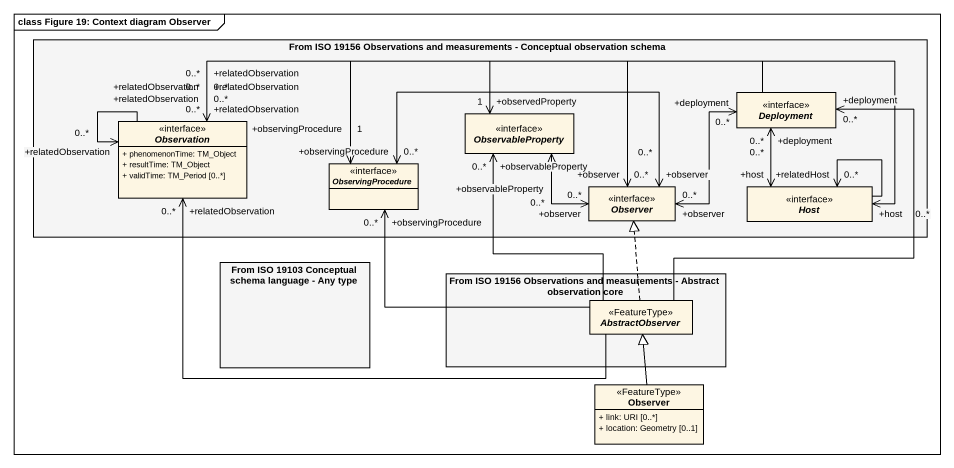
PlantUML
@startuml
mainframe class Figure 19: Context diagram Observer
allowmixing
hide circle
hide empty members
skinparam classAttributeIconSize 0
rectangle "From ISO 19156 Observations and measurements - Conceptual observation schema" as From_ISO_19156_Observations #F5F5F5 {
  interface Deployment
  interface Observation {
    + phenomenonTime: TM_Object
    + resultTime: TM_Object
    + validTime: TM_Period [0..*]
  }
  interface ObservableProperty
  interface ObservingProcedure
  interface Observer
  interface Host
}
rectangle "From ISO 19103 Conceptual schema language - Any type" as From_ISO_19103_Conceptual #F5F5F5
rectangle "From ISO 19156 Observations and measurements - Abstract observation core" as From_ISO_19156_Observations_2 #F5F5F5 {
  abstract class AbstractObserver <<FeatureType>>
}
class "Observer" as Observer_2 <<FeatureType>> {
  + link: URI [0..*]
  + location: Geometry [0..1]
}
Deployment -left-> "+relatedObservation\n0..*" Observation
Observation --> "+relatedObservation\n0..*" Observation
Observation "+relatedObservation\n0..*" <-right-> "+observedProperty\n1" ObservableProperty
Observation "+relatedObservation\n0..*" <-right-> "+observingProcedure\n1" ObservingProcedure
Observation "+relatedObservation\n0..*" <-right-> "+observer\n0..*" Observer
Observer "+observer\n0..*" <-up-> "+deployment\n0..*" Deployment
Observer "+observer\n0..*" <-up-> "+observableProperty\n0..*" ObservableProperty
Observer "+observer\n0..*" <-left-> "+observingProcedure\n0..*" ObservingProcedure
Host "+host\n0..*" <-up-> "+deployment\n0..*" Deployment
Host "+host\n0..*" <-left-> "+relatedObservation\n0..*" Observation
Host --> "+relatedHost\n0..*" Host
AbstractObserver -up-> "+deployment\n0..*" Deployment
AbstractObserver -left-> "+relatedObservation\n0..*" Observation
AbstractObserver -up-> "+observableProperty\n0..*" ObservableProperty
AbstractObserver -left-> "+observingProcedure\n0..*" ObservingProcedure
AbstractObserver .up.|> Observer
Observer_2 -up-|> AbstractObserver
@enduml
